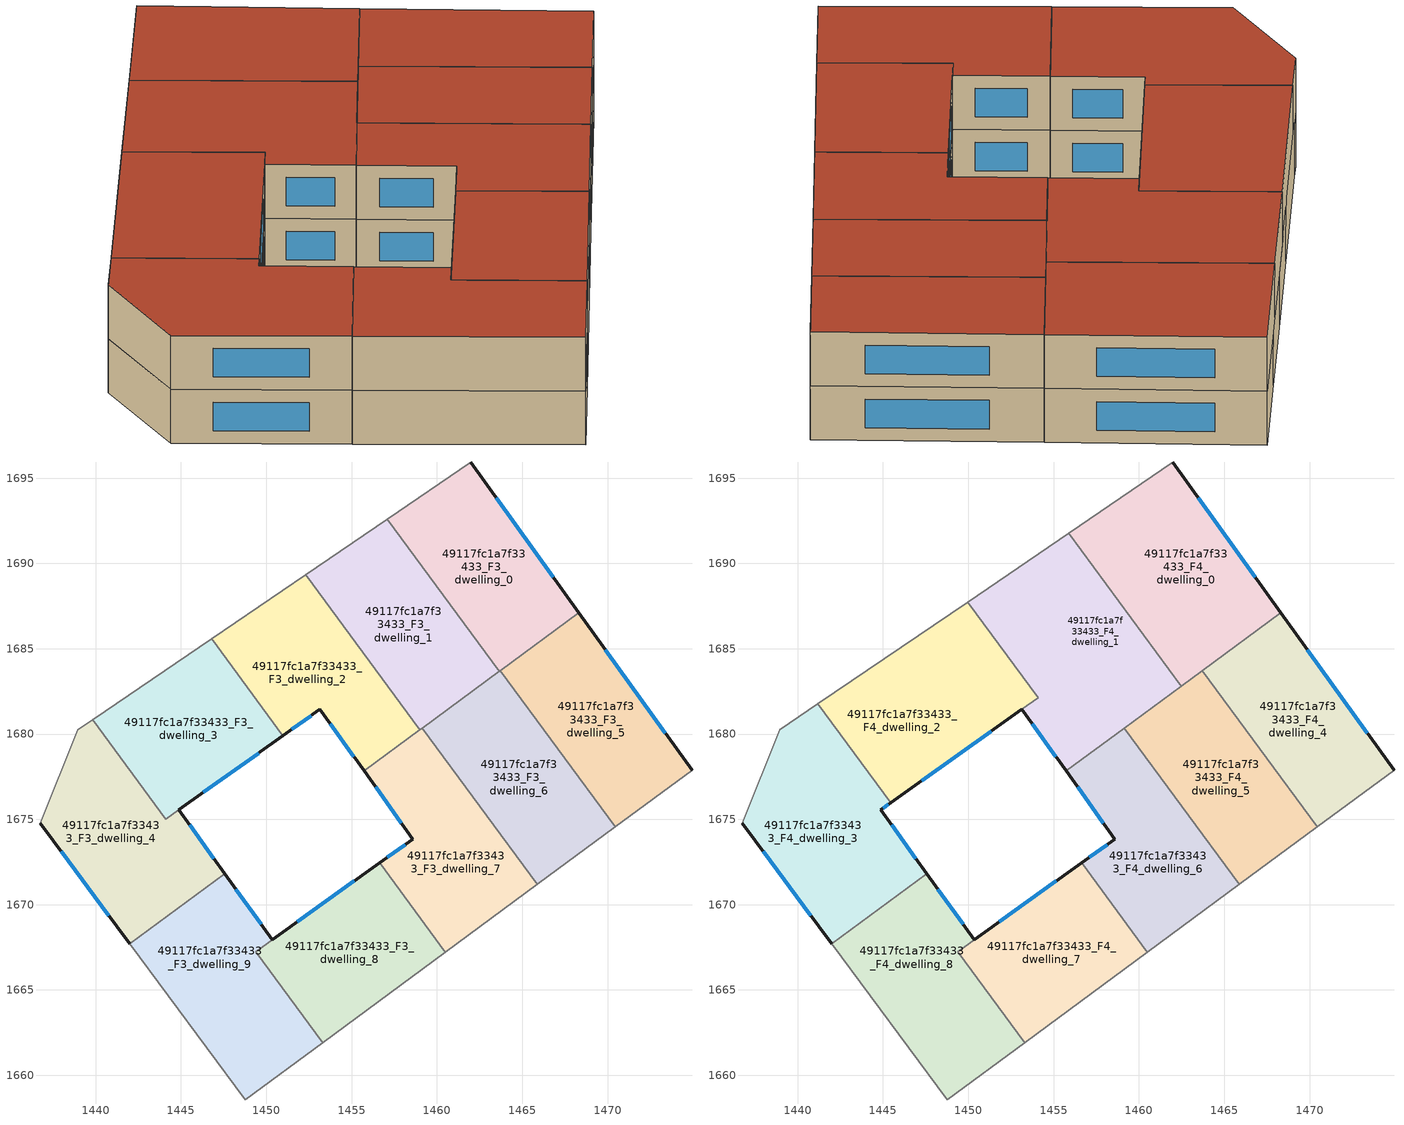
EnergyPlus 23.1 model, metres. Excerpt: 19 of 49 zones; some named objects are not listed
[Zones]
49117fc1a7f33433_F3_dwelling_0
 floor to 49117fc1a7f33433_F2_dwelling_0 (EU_floor_Construction): 1461.99,1695.93 1468.32,1687.12 1463.64,1683.67 1457.07,1692.58 z9
 wall outside (EU_wall_Construction): 1468.32,1687.12 1461.99,1695.93 z9:12
 wall to 49117fc1a7f33433_F3_dwelling_1 (EU_wall_Construction): 1457.07,1692.58 1463.64,1683.67 z9:12
 wall adiabatic (EU_wall_Construction): 1461.99,1695.93 1457.07,1692.58 z9:12
 wall to 49117fc1a7f33433_F3_dwelling_5 (EU_wall_Construction): 1463.7,1683.72 1468.32,1687.12 z9:12
 wall to 49117fc1a7f33433_F3_dwelling_6 (EU_wall_Construction): 1463.64,1683.67 1463.7,1683.72 z9:12
 window (EU_Window_Construction): 1466.83,1689.19 1463.48,1693.86 z9.7:11.3
49117fc1a7f33433_F3_dwelling_1
 floor to 49117fc1a7f33433_F2_dwelling_1 (EU_floor_Construction): 1457.07,1692.58 1463.64,1683.67 1459.01,1680.25 1452.31,1689.34 z9
 wall to 49117fc1a7f33433_F3_dwelling_2 (EU_wall_Construction): 1452.31,1689.34 1459.01,1680.25 z9:12
 wall adiabatic (EU_wall_Construction): 1457.07,1692.58 1452.31,1689.34 z9:12
 wall to 49117fc1a7f33433_F3_dwelling_6 (EU_wall_Construction): 1459.14,1680.35 1463.64,1683.67 z9:12
 wall to 49117fc1a7f33433_F3_dwelling_7 (EU_wall_Construction): 1459.01,1680.25 1459.14,1680.35 z9:12
49117fc1a7f33433_F3_dwelling_2
 floor to 49117fc1a7f33433_F2_dwelling_2 (EU_floor_Construction): 1452.31,1689.34 1459.01,1680.25 1455.73,1677.84 1453.13,1681.45 1450.97,1679.91 1446.79,1685.58 z9
 wall outside (EU_wall_Construction): 1450.97,1679.91 1453.13,1681.45 1455.73,1677.84 z9:12
 wall to 49117fc1a7f33433_F3_dwelling_3 (EU_wall_Construction): 1446.79,1685.58 1450.97,1679.91 z9:12
 wall adiabatic (EU_wall_Construction): 1452.31,1689.34 1446.79,1685.58 z9:12
 wall to 49117fc1a7f33433_F3_dwelling_7 (EU_wall_Construction): 1455.73,1677.84 1459.01,1680.25 z9:12
 window (EU_Window_Construction): 1453.74,1680.6 1455.12,1678.68 / 1451.48,1680.27 1452.63,1681.09 z9.7:11.3
49117fc1a7f33433_F3_dwelling_3
 floor to 49117fc1a7f33433_F2_dwelling_3 (EU_floor_Construction): 1446.79,1685.58 1450.97,1679.91 1444.11,1675.01 1439.82,1680.84 z9
 wall outside (EU_wall_Construction): 1444.88,1675.56 1450.97,1679.91 z9:12
 wall adiabatic (EU_wall_Construction): 1446.79,1685.58 1439.82,1680.84 z9:12
 wall to 49117fc1a7f33433_F3_dwelling_4 (EU_wall_Construction): 1439.82,1680.84 1444.11,1675.01 1444.88,1675.56 z9:12
 window (EU_Window_Construction): 1446.31,1676.58 1449.54,1678.89 z9.7:11.3
49117fc1a7f33433_F3_dwelling_4
 floor to 49117fc1a7f33433_F2_dwelling_4 (EU_floor_Construction): 1444.88,1675.56 1447.57,1671.82 1441.99,1667.7 1436.74,1674.78 1438.96,1680.25 1439.82,1680.84 1444.11,1675.01 z9
 wall outside (EU_wall_Construction): 1436.74,1674.78 1441.99,1667.7 / 1447.57,1671.82 1444.88,1675.56 z9:12
 wall adiabatic (EU_wall_Construction): 1439.82,1680.84 1438.96,1680.25 1436.74,1674.78 z9:12
 wall to 49117fc1a7f33433_F3_dwelling_9 (EU_wall_Construction): 1441.99,1667.7 1447.57,1671.82 z9:12
 window (EU_Window_Construction): 1437.97,1673.12 1440.76,1669.37 / 1446.93,1672.69 1445.51,1674.68 z9.7:11.3
49117fc1a7f33433_F3_dwelling_5
 floor to 49117fc1a7f33433_F2_dwelling_5 (EU_floor_Construction): 1468.32,1687.12 1474.95,1677.88 1470.45,1674.56 1463.7,1683.72 z9
 wall outside (EU_wall_Construction): 1474.95,1677.88 1468.32,1687.12 z9:12
 wall adiabatic (EU_wall_Construction): 1470.45,1674.56 1474.95,1677.88 z9:12
 wall to 49117fc1a7f33433_F3_dwelling_6 (EU_wall_Construction): 1463.7,1683.72 1470.45,1674.56 z9:12
 window (EU_Window_Construction): 1473.39,1680.05 1469.87,1684.95 z9.7:11.3
49117fc1a7f33433_F3_dwelling_6
 floor to 49117fc1a7f33433_F2_dwelling_6 (EU_floor_Construction): 1463.7,1683.72 1470.45,1674.56 1465.89,1671.2 1459.14,1680.36 z9
 wall adiabatic (EU_wall_Construction): 1465.89,1671.2 1470.45,1674.56 z9:12
 wall to 49117fc1a7f33433_F3_dwelling_7 (EU_wall_Construction): 1459.14,1680.36 1465.89,1671.2 z9:12
49117fc1a7f33433_F3_dwelling_7
 floor to 49117fc1a7f33433_F2_dwelling_7 (EU_floor_Construction): 1459.14,1680.36 1465.89,1671.2 1460.49,1667.22 1456.64,1672.45 1458.6,1673.85 1455.73,1677.84 z9
 wall outside (EU_wall_Construction): 1455.73,1677.84 1458.6,1673.85 1456.64,1672.45 z9:12
 wall adiabatic (EU_wall_Construction): 1460.49,1667.22 1465.89,1671.2 z9:12
 wall to 49117fc1a7f33433_F3_dwelling_8 (EU_wall_Construction): 1456.64,1672.44 1460.49,1667.22 z9:12
 window (EU_Window_Construction): 1456.4,1676.9 1457.92,1674.79 / 1458.14,1673.52 1457.1,1672.78 z9.7:11.3
49117fc1a7f33433_F3_dwelling_8
 floor to 49117fc1a7f33433_F2_dwelling_8 (EU_floor_Construction): 1456.64,1672.45 1460.49,1667.22 1453.31,1661.92 1449.38,1667.25 z9
 wall to 49117fc1a7f33433_F3_dwelling_9 (EU_wall_Construction): 1456.64,1672.45 1449.38,1667.25 1453.31,1661.92 z9:12
 wall adiabatic (EU_wall_Construction): 1453.31,1661.92 1460.49,1667.22 z9:12
49117fc1a7f33433_F3_dwelling_9
 floor to 49117fc1a7f33433_F2_dwelling_9 (EU_floor_Construction): 1456.64,1672.45 1449.38,1667.25 1453.31,1661.92 1448.77,1658.57 1441.99,1667.7 1447.57,1671.82 1450.34,1667.95 z9
 wall outside (EU_wall_Construction): 1456.64,1672.45 1450.34,1667.95 1447.57,1671.82 z9:12
 wall adiabatic (EU_wall_Construction): 1441.99,1667.7 1448.77,1658.57 1453.31,1661.92 z9:12
 window (EU_Window_Construction): 1455.16,1671.39 1451.82,1669.01 / 1449.69,1668.86 1448.22,1670.91 z9.7:11.3
49117fc1a7f33433_F4_dwelling_0
 floor to 49117fc1a7f33433_F3_dwelling_0 (EU_floor_Construction): 1461.99,1695.93 1468.32,1687.12 1463.64,1683.67 1457.07,1692.58 z12
 floor to 49117fc1a7f33433_F3_dwelling_1 (EU_floor_Construction): 1457.07,1692.58 1463.64,1683.67 1462.47,1682.81 1455.87,1691.76 z12
 wall outside (EU_wall_Construction): 1468.32,1687.12 1461.99,1695.93 z12:15
 wall to 49117fc1a7f33433_F4_dwelling_1 (EU_wall_Construction): 1455.87,1691.76 1462.47,1682.81 z12:15
 wall adiabatic (EU_wall_Construction): 1461.99,1695.93 1455.87,1691.76 z12:15
 wall to 49117fc1a7f33433_F4_dwelling_4 (EU_wall_Construction): 1463.7,1683.72 1468.32,1687.12 z12:15
 wall to 49117fc1a7f33433_F4_dwelling_5 (EU_wall_Construction): 1462.47,1682.81 1463.7,1683.72 z12:15
 window (EU_Window_Construction): 1466.83,1689.19 1463.48,1693.86 z12.7:14.3
 roof outside (EU_roof_Construction): 1468.32,1687.12 1461.99,1695.93 1455.87,1691.76 1462.47,1682.81 z15
49117fc1a7f33433_F4_dwelling_1
 floor to 49117fc1a7f33433_F3_dwelling_1 (EU_floor_Construction): 1455.87,1691.76 1462.47,1682.81 1459.01,1680.25 1452.31,1689.34 z12
 floor to 49117fc1a7f33433_F3_dwelling_2 (EU_floor_Construction): 1452.31,1689.34 1459.01,1680.25 1455.73,1677.84 1453.13,1681.45 1454.09,1682.13 1449.96,1687.74 z12
 wall outside (EU_wall_Construction): 1453.13,1681.45 1455.73,1677.84 z12:15
 wall to 49117fc1a7f33433_F4_dwelling_2 (EU_wall_Construction): 1449.96,1687.74 1454.09,1682.13 1453.13,1681.45 z12:15
 wall adiabatic (EU_wall_Construction): 1455.87,1691.76 1449.96,1687.74 z12:15
 wall to 49117fc1a7f33433_F4_dwelling_6 (EU_wall_Construction): 1455.73,1677.84 1459.14,1680.35 z12:15
 wall to 49117fc1a7f33433_F4_dwelling_5 (EU_wall_Construction): 1459.14,1680.36 1462.47,1682.81 z12:15
 window (EU_Window_Construction): 1453.74,1680.6 1455.12,1678.68 z12.7:14.3
 roof outside (EU_roof_Construction): 1462.47,1682.81 1455.87,1691.76 1449.96,1687.74 1454.09,1682.13 1453.13,1681.45 1455.73,1677.84 z15
49117fc1a7f33433_F4_dwelling_2
 floor to 49117fc1a7f33433_F3_dwelling_2 (EU_floor_Construction): 1449.96,1687.74 1454.09,1682.13 1450.97,1679.91 1446.79,1685.58 z12
 floor to 49117fc1a7f33433_F3_dwelling_3 (EU_floor_Construction): 1446.79,1685.58 1450.97,1679.91 1445.46,1675.97 1441.18,1681.77 z12
 wall outside (EU_wall_Construction): 1445.46,1675.97 1453.13,1681.45 z12:15
 wall to 49117fc1a7f33433_F4_dwelling_3 (EU_wall_Construction): 1441.18,1681.77 1445.46,1675.97 z12:15
 wall adiabatic (EU_wall_Construction): 1449.96,1687.74 1441.18,1681.77 z12:15
 window (EU_Window_Construction): 1447.26,1677.26 1451.33,1680.16 z12.7:14.3
 roof outside (EU_roof_Construction): 1454.09,1682.13 1449.96,1687.74 1441.18,1681.77 1445.46,1675.97 z15
49117fc1a7f33433_F4_dwelling_3
 floor to 49117fc1a7f33433_F3_dwelling_3 (EU_floor_Construction): 1441.18,1681.77 1445.46,1675.97 1444.11,1675.01 1439.82,1680.84 z12
 floor to 49117fc1a7f33433_F3_dwelling_4 (EU_floor_Construction): 1444.88,1675.56 1447.57,1671.82 1441.99,1667.7 1436.74,1674.78 1438.96,1680.25 1439.82,1680.84 1444.11,1675.01 z12
 wall outside (EU_wall_Construction): 1447.57,1671.82 1444.88,1675.56 1445.46,1675.97 / 1436.74,1674.78 1441.99,1667.7 z12:15
 wall to 49117fc1a7f33433_F4_dwelling_8 (EU_wall_Construction): 1441.99,1667.7 1447.57,1671.82 z12:15
 wall adiabatic (EU_wall_Construction): 1441.18,1681.77 1438.96,1680.25 1436.74,1674.78 z12:15
 window (EU_Window_Construction): 1446.93,1672.69 1445.51,1674.68 / 1437.97,1673.12 1440.76,1669.37 / 1445.01,1675.66 1445.32,1675.88 z12.7:14.3
 roof outside (EU_roof_Construction): 1447.57,1671.82 1444.88,1675.56 1445.46,1675.97 1441.18,1681.77 1438.96,1680.25 1436.74,1674.78 1441.99,1667.7 z15
49117fc1a7f33433_F4_dwelling_4
 floor to 49117fc1a7f33433_F3_dwelling_5 (EU_floor_Construction): 1468.32,1687.12 1474.95,1677.88 1470.45,1674.56 1463.7,1683.72 z12
 wall outside (EU_wall_Construction): 1474.95,1677.88 1468.32,1687.12 z12:15
 wall adiabatic (EU_wall_Construction): 1470.45,1674.56 1474.95,1677.88 z12:15
 wall to 49117fc1a7f33433_F4_dwelling_5 (EU_wall_Construction): 1463.7,1683.72 1470.45,1674.56 z12:15
 window (EU_Window_Construction): 1473.39,1680.05 1469.87,1684.95 z12.7:14.3
 roof outside (EU_roof_Construction): 1474.95,1677.88 1468.32,1687.12 1463.7,1683.72 1470.45,1674.56 z15
49117fc1a7f33433_F4_dwelling_5
 floor to 49117fc1a7f33433_F3_dwelling_6 (EU_floor_Construction): 1463.7,1683.72 1470.45,1674.56 1465.89,1671.2 1459.14,1680.36 z12
 wall adiabatic (EU_wall_Construction): 1465.89,1671.2 1470.45,1674.56 z12:15
 wall to 49117fc1a7f33433_F4_dwelling_6 (EU_wall_Construction): 1459.14,1680.36 1465.89,1671.2 z12:15
 roof outside (EU_roof_Construction): 1470.45,1674.56 1463.7,1683.72 1459.14,1680.36 1465.89,1671.2 z15
49117fc1a7f33433_F4_dwelling_6
 floor to 49117fc1a7f33433_F3_dwelling_7 (EU_floor_Construction): 1459.14,1680.36 1465.89,1671.2 1460.49,1667.22 1456.64,1672.45 1458.6,1673.85 1455.73,1677.84 z12
 wall outside (EU_wall_Construction): 1455.73,1677.84 1458.6,1673.85 1456.64,1672.45 z12:15
 wall adiabatic (EU_wall_Construction): 1460.49,1667.22 1465.89,1671.2 z12:15
 wall to 49117fc1a7f33433_F4_dwelling_7 (EU_wall_Construction): 1456.64,1672.44 1460.49,1667.22 z12:15
 window (EU_Window_Construction): 1456.4,1676.9 1457.92,1674.79 / 1458.14,1673.52 1457.1,1672.78 z12.7:14.3
 roof outside (EU_roof_Construction): 1465.89,1671.2 1459.14,1680.36 1455.73,1677.84 1458.6,1673.85 1456.64,1672.45 1460.49,1667.22 z15
49117fc1a7f33433_F4_dwelling_7
 floor to 49117fc1a7f33433_F3_dwelling_8 (EU_floor_Construction): 1456.64,1672.45 1460.49,1667.22 1453.31,1661.92 1449.38,1667.25 z12
 wall to 49117fc1a7f33433_F4_dwelling_8 (EU_wall_Construction): 1456.64,1672.45 1449.38,1667.25 1453.31,1661.92 z12:15
 wall adiabatic (EU_wall_Construction): 1453.31,1661.92 1460.49,1667.22 z12:15
 roof outside (EU_roof_Construction): 1460.49,1667.22 1456.64,1672.45 1449.38,1667.25 1453.31,1661.92 z15
49117fc1a7f33433_F4_dwelling_8
 floor to 49117fc1a7f33433_F3_dwelling_9 (EU_floor_Construction): 1456.64,1672.45 1449.38,1667.25 1453.31,1661.92 1448.77,1658.57 1441.99,1667.7 1447.57,1671.82 1450.34,1667.95 z12
 wall outside (EU_wall_Construction): 1456.64,1672.45 1450.34,1667.95 1447.57,1671.82 z12:15
 wall adiabatic (EU_wall_Construction): 1441.99,1667.7 1448.77,1658.57 1453.31,1661.92 z12:15
 window (EU_Window_Construction): 1455.16,1671.39 1451.82,1669.01 / 1449.69,1668.86 1448.22,1670.91 z12.7:14.3
 roof outside (EU_roof_Construction): 1453.31,1661.92 1449.38,1667.25 1456.64,1672.45 1450.34,1667.95 1447.57,1671.82 1441.99,1667.7 1448.77,1658.57 z15
[Building]
EU S2 Campaign: North Axis=0; Terrain=City; Solar Distribution=FullExterior
[Site:Location]
Budapest.Ferenc.Liszt.Intl.AP: Latitude=47.437; Longitude=19.256; Time Zone=1; Elevation=185
[SizingPeriod:WeatherFileDays]
AnnualSizingPeriod: Begin Month=1; Begin Day of Month=1; End Month=12; End Day of Month=31; Day of Week for Start Day=Monday; Use Weather File Daylight Saving Period=No; Use Weather File Rain and Snow Indicators=No
[MATERIAL]
EU_InternalMass_Material: Roughness=MediumRough; Thickness=0.1; Conductivity=1; Density=1800; Specific Heat=900; Thermal Absorptance=0.9; Solar Absorptance=0.7; Visible Absorptance=0.7
[MATERIAL:NOMASS] Roughness=MediumRough; Thermal Absorptance=0.9; Solar Absorptance=0.7; Visible Absorptance=0.7
Name | Thermal Resistance
EU_wall_NoMass | 0.832559
EU_roof_NoMass | 1.39638
EU_floor_NoMass | 0.872794
[WINDOWMATERIAL:SIMPLEGLAZINGSYSTEM]
EU_Window_SimpleGlazing: UFactor=2.79869; Solar Heat Gain Coefficient=0.75; Visible Transmittance=0.75
[CONSTRUCTION]
EU_wall_Construction: EU_wall_NoMass
EU_roof_Construction: EU_roof_NoMass
EU_floor_Construction: EU_floor_NoMass
EU_Window_Construction: EU_Window_SimpleGlazing
EU_InternalMass_Construction: EU_InternalMass_Material
[ZONE] Type=1; Multiplier=1; Ceiling Height=autocalculate; Floor Area=autocalculate; Part of Total Floor Area=Yes
Name | Volume
49117fc1a7f33433_F3_dwelling_0; 49117fc1a7f33433_F3_dwelling_2 | 193.173
49117fc1a7f33433_F4_dwelling_0 | 241.484
49117fc1a7f33433_F3_dwelling_1 | 193.181
49117fc1a7f33433_F4_dwelling_1 | 257.517
49117fc1a7f33433_F4_dwelling_2 | 225.397
49117fc1a7f33433_F3_dwelling_3 | 180.598
49117fc1a7f33433_F4_dwelling_3 | 241.457
49117fc1a7f33433_F3_dwelling_4 | 205.745
49117fc1a7f33433_F4_dwelling_4; 49117fc1a7f33433_F3_dwelling_5 | 193.2
49117fc1a7f33433_F4_dwelling_5; 49117fc1a7f33433_F3_dwelling_6 | 193.188
49117fc1a7f33433_F4_dwelling_6; 49117fc1a7f33433_F3_dwelling_7 | 193.165
49117fc1a7f33433_F4_dwelling_7; 49117fc1a7f33433_F3_dwelling_8 | 175.668
49117fc1a7f33433_F4_dwelling_8; 49117fc1a7f33433_F3_dwelling_9 | 210.632
[INTERNALMASS] Construction=EU_InternalMass_Construction
Name | Zone or ZoneList | Surface Area
49117fc1a7f33433_F3_dwelling_0_EU_InternalMass | 49117fc1a7f33433_F3_dwelling_0 | 64.391
49117fc1a7f33433_F3_dwelling_1_EU_InternalMass | 49117fc1a7f33433_F3_dwelling_1 | 64.3937
49117fc1a7f33433_F3_dwelling_2_EU_InternalMass | 49117fc1a7f33433_F3_dwelling_2 | 64.3909
49117fc1a7f33433_F3_dwelling_3_EU_InternalMass | 49117fc1a7f33433_F3_dwelling_3 | 60.1991
49117fc1a7f33433_F3_dwelling_4_EU_InternalMass | 49117fc1a7f33433_F3_dwelling_4 | 68.583
49117fc1a7f33433_F3_dwelling_5_EU_InternalMass | 49117fc1a7f33433_F3_dwelling_5 | 64.3998
49117fc1a7f33433_F3_dwelling_6_EU_InternalMass | 49117fc1a7f33433_F3_dwelling_6 | 64.3959
49117fc1a7f33433_F3_dwelling_7_EU_InternalMass | 49117fc1a7f33433_F3_dwelling_7 | 64.3885
49117fc1a7f33433_F3_dwelling_8_EU_InternalMass | 49117fc1a7f33433_F3_dwelling_8 | 58.5559
49117fc1a7f33433_F3_dwelling_9_EU_InternalMass | 49117fc1a7f33433_F3_dwelling_9 | 70.2296
49117fc1a7f33433_F4_dwelling_0_EU_InternalMass | 49117fc1a7f33433_F4_dwelling_0 | 80.4945
49117fc1a7f33433_F4_dwelling_1_EU_InternalMass | 49117fc1a7f33433_F4_dwelling_1 | 85.8408
49117fc1a7f33433_F4_dwelling_2_EU_InternalMass | 49117fc1a7f33433_F4_dwelling_2 | 75.1331
49117fc1a7f33433_F4_dwelling_3_EU_InternalMass | 49117fc1a7f33433_F4_dwelling_3 | 80.4854
49117fc1a7f33433_F4_dwelling_4_EU_InternalMass | 49117fc1a7f33433_F4_dwelling_4 | 64.3998
49117fc1a7f33433_F4_dwelling_5_EU_InternalMass | 49117fc1a7f33433_F4_dwelling_5 | 64.3959
49117fc1a7f33433_F4_dwelling_6_EU_InternalMass | 49117fc1a7f33433_F4_dwelling_6 | 64.3885
49117fc1a7f33433_F4_dwelling_7_EU_InternalMass | 49117fc1a7f33433_F4_dwelling_7 | 58.5559
49117fc1a7f33433_F4_dwelling_8_EU_InternalMass | 49117fc1a7f33433_F4_dwelling_8 | 70.2296
[OTHEREQUIPMENT] Fuel Type=Electricity; Design Level Calculation Method=Watts/Area; Power per Zone Floor Area=1; Fraction Latent=0; Fraction Radiant=0; Fraction Lost=0; Carbon Dioxide Generation Rate=0; EndUse Subcategory=EU_Step8_InternalGains
Name | Zone or ZoneList or Space or SpaceList | Schedule
EU_Step8_InternalGain_49117fc1a7f33433_F3_dwelling_0_f000 | 49117fc1a7f33433_F3_dwelling_0 | EU_Step8_GainSchedule_49117fc1a7f33433_F3_dwelling_0_f000
EU_Step8_InternalGain_49117fc1a7f33433_F3_dwelling_1_f000 | 49117fc1a7f33433_F3_dwelling_1 | EU_Step8_GainSchedule_49117fc1a7f33433_F3_dwelling_1_f000
EU_Step8_InternalGain_49117fc1a7f33433_F3_dwelling_2_f000 | 49117fc1a7f33433_F3_dwelling_2 | EU_Step8_GainSchedule_49117fc1a7f33433_F3_dwelling_2_f000
EU_Step8_InternalGain_49117fc1a7f33433_F3_dwelling_3_f000 | 49117fc1a7f33433_F3_dwelling_3 | EU_Step8_GainSchedule_49117fc1a7f33433_F3_dwelling_3_f000
EU_Step8_InternalGain_49117fc1a7f33433_F3_dwelling_4_f000 | 49117fc1a7f33433_F3_dwelling_4 | EU_Step8_GainSchedule_49117fc1a7f33433_F3_dwelling_4_f000
EU_Step8_InternalGain_49117fc1a7f33433_F3_dwelling_5_f000 | 49117fc1a7f33433_F3_dwelling_5 | EU_Step8_GainSchedule_49117fc1a7f33433_F3_dwelling_5_f000
EU_Step8_InternalGain_49117fc1a7f33433_F3_dwelling_6_f000 | 49117fc1a7f33433_F3_dwelling_6 | EU_Step8_GainSchedule_49117fc1a7f33433_F3_dwelling_6_f000
EU_Step8_InternalGain_49117fc1a7f33433_F3_dwelling_7_f000 | 49117fc1a7f33433_F3_dwelling_7 | EU_Step8_GainSchedule_49117fc1a7f33433_F3_dwelling_7_f000
EU_Step8_InternalGain_49117fc1a7f33433_F3_dwelling_8_f000 | 49117fc1a7f33433_F3_dwelling_8 | EU_Step8_GainSchedule_49117fc1a7f33433_F3_dwelling_8_f000
EU_Step8_InternalGain_49117fc1a7f33433_F3_dwelling_9_f000 | 49117fc1a7f33433_F3_dwelling_9 | EU_Step8_GainSchedule_49117fc1a7f33433_F3_dwelling_9_f000
EU_Step8_InternalGain_49117fc1a7f33433_F4_dwelling_0_f000 | 49117fc1a7f33433_F4_dwelling_0 | EU_Step8_GainSchedule_49117fc1a7f33433_F4_dwelling_0_f000
EU_Step8_InternalGain_49117fc1a7f33433_F4_dwelling_1_f000 | 49117fc1a7f33433_F4_dwelling_1 | EU_Step8_GainSchedule_49117fc1a7f33433_F4_dwelling_1_f000
EU_Step8_InternalGain_49117fc1a7f33433_F4_dwelling_2_f000 | 49117fc1a7f33433_F4_dwelling_2 | EU_Step8_GainSchedule_49117fc1a7f33433_F4_dwelling_2_f000
EU_Step8_InternalGain_49117fc1a7f33433_F4_dwelling_3_f000 | 49117fc1a7f33433_F4_dwelling_3 | EU_Step8_GainSchedule_49117fc1a7f33433_F4_dwelling_3_f000
EU_Step8_InternalGain_49117fc1a7f33433_F4_dwelling_4_f000 | 49117fc1a7f33433_F4_dwelling_4 | EU_Step8_GainSchedule_49117fc1a7f33433_F4_dwelling_4_f000
EU_Step8_InternalGain_49117fc1a7f33433_F4_dwelling_5_f000 | 49117fc1a7f33433_F4_dwelling_5 | EU_Step8_GainSchedule_49117fc1a7f33433_F4_dwelling_5_f000
EU_Step8_InternalGain_49117fc1a7f33433_F4_dwelling_6_f000 | 49117fc1a7f33433_F4_dwelling_6 | EU_Step8_GainSchedule_49117fc1a7f33433_F4_dwelling_6_f000
EU_Step8_InternalGain_49117fc1a7f33433_F4_dwelling_7_f000 | 49117fc1a7f33433_F4_dwelling_7 | EU_Step8_GainSchedule_49117fc1a7f33433_F4_dwelling_7_f000
EU_Step8_InternalGain_49117fc1a7f33433_F4_dwelling_8_f000 | 49117fc1a7f33433_F4_dwelling_8 | EU_Step8_GainSchedule_49117fc1a7f33433_F4_dwelling_8_f000
[ZONEVENTILATION:DESIGNFLOWRATE] Schedule=EU_AlwaysOn; Design Flow Rate Calculation Method=AirChanges/Hour; Air Changes per Hour=0.475469; Ventilation Type=Natural; Fan Pressure Rise=0; Fan Total Efficiency=1; Constant Term Coefficient=1; Temperature Term Coefficient=0; Velocity Term Coefficient=0; Velocity Squared Term Coefficient=0; Minimum Indoor Temperature=-100; Maximum Indoor Temperature=100; Delta Temperature=-100; Minimum Outdoor Temperature=-100; Maximum Outdoor Temperature=100; Maximum Wind Speed=40
Name | Zone or ZoneList or Space or SpaceList
EU_ConstantAir_49117fc1a7f33433_F3_dwelling_0 | 49117fc1a7f33433_F3_dwelling_0
EU_ConstantAir_49117fc1a7f33433_F3_dwelling_1 | 49117fc1a7f33433_F3_dwelling_1
EU_ConstantAir_49117fc1a7f33433_F3_dwelling_2 | 49117fc1a7f33433_F3_dwelling_2
EU_ConstantAir_49117fc1a7f33433_F3_dwelling_3 | 49117fc1a7f33433_F3_dwelling_3
EU_ConstantAir_49117fc1a7f33433_F3_dwelling_4 | 49117fc1a7f33433_F3_dwelling_4
EU_ConstantAir_49117fc1a7f33433_F3_dwelling_5 | 49117fc1a7f33433_F3_dwelling_5
EU_ConstantAir_49117fc1a7f33433_F3_dwelling_6 | 49117fc1a7f33433_F3_dwelling_6
EU_ConstantAir_49117fc1a7f33433_F3_dwelling_7 | 49117fc1a7f33433_F3_dwelling_7
EU_ConstantAir_49117fc1a7f33433_F3_dwelling_8 | 49117fc1a7f33433_F3_dwelling_8
EU_ConstantAir_49117fc1a7f33433_F3_dwelling_9 | 49117fc1a7f33433_F3_dwelling_9
EU_ConstantAir_49117fc1a7f33433_F4_dwelling_0 | 49117fc1a7f33433_F4_dwelling_0
EU_ConstantAir_49117fc1a7f33433_F4_dwelling_1 | 49117fc1a7f33433_F4_dwelling_1
EU_ConstantAir_49117fc1a7f33433_F4_dwelling_2 | 49117fc1a7f33433_F4_dwelling_2
EU_ConstantAir_49117fc1a7f33433_F4_dwelling_3 | 49117fc1a7f33433_F4_dwelling_3
EU_ConstantAir_49117fc1a7f33433_F4_dwelling_4 | 49117fc1a7f33433_F4_dwelling_4
EU_ConstantAir_49117fc1a7f33433_F4_dwelling_5 | 49117fc1a7f33433_F4_dwelling_5
EU_ConstantAir_49117fc1a7f33433_F4_dwelling_6 | 49117fc1a7f33433_F4_dwelling_6
EU_ConstantAir_49117fc1a7f33433_F4_dwelling_7 | 49117fc1a7f33433_F4_dwelling_7
EU_ConstantAir_49117fc1a7f33433_F4_dwelling_8 | 49117fc1a7f33433_F4_dwelling_8
[HVACTEMPLATE:THERMOSTAT] Constant Heating Setpoint=20; Constant Cooling Setpoint=50
EU_HeatOnly_49117fc1a7f33433_F4_dwelling_0; EU_HeatOnly_49117fc1a7f33433_F4_dwelling_1; EU_HeatOnly_49117fc1a7f33433_F4_dwelling_2; EU_HeatOnly_49117fc1a7f33433_F4_dwelling_3; EU_HeatOnly_49117fc1a7f33433_F4_dwelling_4; EU_HeatOnly_49117fc1a7f33433_F4_dwelling_5; EU_HeatOnly_49117fc1a7f33433_F4_dwelling_6; EU_HeatOnly_49117fc1a7f33433_F4_dwelling_7; EU_HeatOnly_49117fc1a7f33433_F4_dwelling_8
[HVACTEMPLATE:ZONE:IDEALLOADSAIRSYSTEM] System Availability Schedule=EU_AlwaysOn; Maximum Heating Supply Air Temperature=50; Minimum Cooling Supply Air Temperature=13; Maximum Heating Supply Air Humidity Ratio=0.0156; Minimum Cooling Supply Air Humidity Ratio=0.0077; Heating Limit=NoLimit; Cooling Limit=NoLimit; Heating Availability Schedule=EU_AlwaysOn; Cooling Availability Schedule=EU_CoolingOff; Dehumidification Control Type=ConstantSensibleHeatRatio; Cooling Sensible Heat Ratio=0.7; Dehumidification Setpoint=60; Humidification Control Type=None; Humidification Setpoint=30; Outdoor Air Method=None; Outdoor Air Flow Rate per Person=0.00944; Outdoor Air Flow Rate per Zone Floor Area=0; Outdoor Air Flow Rate per Zone=0; Demand Controlled Ventilation Type=None; Outdoor Air Economizer Type=NoEconomizer; Heat Recovery Type=None; Sensible Heat Recovery Effectiveness=0.7; Latent Heat Recovery Effectiveness=0.65
Name | Template Thermostat
49117fc1a7f33433_F3_dwelling_0 | EU_HeatOnly_49117fc1a7f33433_F3_dwelling_0
49117fc1a7f33433_F3_dwelling_1 | EU_HeatOnly_49117fc1a7f33433_F3_dwelling_1
49117fc1a7f33433_F3_dwelling_2 | EU_HeatOnly_49117fc1a7f33433_F3_dwelling_2
49117fc1a7f33433_F3_dwelling_3 | EU_HeatOnly_49117fc1a7f33433_F3_dwelling_3
49117fc1a7f33433_F3_dwelling_4 | EU_HeatOnly_49117fc1a7f33433_F3_dwelling_4
49117fc1a7f33433_F3_dwelling_5 | EU_HeatOnly_49117fc1a7f33433_F3_dwelling_5
49117fc1a7f33433_F3_dwelling_6 | EU_HeatOnly_49117fc1a7f33433_F3_dwelling_6
49117fc1a7f33433_F3_dwelling_7 | EU_HeatOnly_49117fc1a7f33433_F3_dwelling_7
49117fc1a7f33433_F3_dwelling_8 | EU_HeatOnly_49117fc1a7f33433_F3_dwelling_8
49117fc1a7f33433_F3_dwelling_9 | EU_HeatOnly_49117fc1a7f33433_F3_dwelling_9
49117fc1a7f33433_F4_dwelling_0 | EU_HeatOnly_49117fc1a7f33433_F4_dwelling_0
49117fc1a7f33433_F4_dwelling_1 | EU_HeatOnly_49117fc1a7f33433_F4_dwelling_1
49117fc1a7f33433_F4_dwelling_2 | EU_HeatOnly_49117fc1a7f33433_F4_dwelling_2
49117fc1a7f33433_F4_dwelling_3 | EU_HeatOnly_49117fc1a7f33433_F4_dwelling_3
49117fc1a7f33433_F4_dwelling_4 | EU_HeatOnly_49117fc1a7f33433_F4_dwelling_4
49117fc1a7f33433_F4_dwelling_5 | EU_HeatOnly_49117fc1a7f33433_F4_dwelling_5
49117fc1a7f33433_F4_dwelling_6 | EU_HeatOnly_49117fc1a7f33433_F4_dwelling_6
49117fc1a7f33433_F4_dwelling_7 | EU_HeatOnly_49117fc1a7f33433_F4_dwelling_7
49117fc1a7f33433_F4_dwelling_8 | EU_HeatOnly_49117fc1a7f33433_F4_dwelling_8
[SIZING:ZONE] Zone Cooling Design Supply Air Temperature Input Method=SupplyAirTemperature; Zone Cooling Design Supply Air Temperature=13; Zone Heating Design Supply Air Temperature Input Method=SupplyAirTemperature; Zone Heating Design Supply Air Temperature=50; Zone Cooling Design Supply Air Humidity Ratio=0.008; Zone Heating Design Supply Air Humidity Ratio=0.008; Cooling Design Air Flow Method=DesignDay; Cooling Design Air Flow Rate=0; Cooling Minimum Air Flow per Zone Floor Area=0.000762; Cooling Minimum Air Flow=0; Cooling Minimum Air Flow Fraction=0.2; Heating Design Air Flow Method=DesignDay; Heating Design Air Flow Rate=0; Heating Maximum Air Flow per Zone Floor Area=0.002032; Heating Maximum Air Flow=0.141576; Heating Maximum Air Flow Fraction=0.3; Account for Dedicated Outdoor Air System=No; Dedicated Outdoor Air System Control Strategy=NeutralSupplyAir; Dedicated Outdoor Air Low Setpoint Temperature for Design=autosize; Dedicated Outdoor Air High Setpoint Temperature for Design=autosize; Zone Load Sizing Method=Sensible Load Only No Latent Load; Zone Latent Cooling Design Supply Air Humidity Ratio Input Method=HumidityRatioDifference; Zone Cooling Design Supply Air Humidity Ratio Difference=0.005; Zone Latent Heating Design Supply Air Humidity Ratio Input Method=HumidityRatioDifference; Zone Humidification Design Supply Air Humidity Ratio Difference=0.005
49117fc1a7f33433_F3_dwelling_0; 49117fc1a7f33433_F3_dwelling_1; 49117fc1a7f33433_F3_dwelling_2; 49117fc1a7f33433_F3_dwelling_3; 49117fc1a7f33433_F3_dwelling_4; 49117fc1a7f33433_F3_dwelling_5; 49117fc1a7f33433_F3_dwelling_6; 49117fc1a7f33433_F3_dwelling_7; 49117fc1a7f33433_F3_dwelling_8; 49117fc1a7f33433_F3_dwelling_9; 49117fc1a7f33433_F4_dwelling_0; 49117fc1a7f33433_F4_dwelling_1; 49117fc1a7f33433_F4_dwelling_2; 49117fc1a7f33433_F4_dwelling_3; 49117fc1a7f33433_F4_dwelling_4; 49117fc1a7f33433_F4_dwelling_5; 49117fc1a7f33433_F4_dwelling_6; 49117fc1a7f33433_F4_dwelling_7; 49117fc1a7f33433_F4_dwelling_8
[SCHEDULE:CONSTANT]
Name | Hourly Value
EU_AlwaysOn | 1
EU_CoolingOff | 0
[SCHEDULE:FILE] Column Number=1; Rows to Skip at Top=0; Number of Hours of Data=8760; Column Separator=Comma; Interpolate to Timestep=No; Minutes per Item=60; Adjust Schedule for Daylight Savings=Yes
Name | File
EU_Step8_GainSchedule_49117fc1a7f33433_F3_dwelling_0_f000 | ../../schedules/49117fc1a7f33433/49117fc1a7f33433_F3_dwelling_0_f000_gain.csv
EU_Step8_GainSchedule_49117fc1a7f33433_F3_dwelling_1_f000 | ../../schedules/49117fc1a7f33433/49117fc1a7f33433_F3_dwelling_1_f000_gain.csv
EU_Step8_GainSchedule_49117fc1a7f33433_F3_dwelling_2_f000 | ../../schedules/49117fc1a7f33433/49117fc1a7f33433_F3_dwelling_2_f000_gain.csv
EU_Step8_GainSchedule_49117fc1a7f33433_F3_dwelling_3_f000 | ../../schedules/49117fc1a7f33433/49117fc1a7f33433_F3_dwelling_3_f000_gain.csv
EU_Step8_GainSchedule_49117fc1a7f33433_F3_dwelling_4_f000 | ../../schedules/49117fc1a7f33433/49117fc1a7f33433_F3_dwelling_4_f000_gain.csv
EU_Step8_GainSchedule_49117fc1a7f33433_F3_dwelling_5_f000 | ../../schedules/49117fc1a7f33433/49117fc1a7f33433_F3_dwelling_5_f000_gain.csv
EU_Step8_GainSchedule_49117fc1a7f33433_F3_dwelling_6_f000 | ../../schedules/49117fc1a7f33433/49117fc1a7f33433_F3_dwelling_6_f000_gain.csv
EU_Step8_GainSchedule_49117fc1a7f33433_F3_dwelling_7_f000 | ../../schedules/49117fc1a7f33433/49117fc1a7f33433_F3_dwelling_7_f000_gain.csv
EU_Step8_GainSchedule_49117fc1a7f33433_F3_dwelling_8_f000 | ../../schedules/49117fc1a7f33433/49117fc1a7f33433_F3_dwelling_8_f000_gain.csv
EU_Step8_GainSchedule_49117fc1a7f33433_F3_dwelling_9_f000 | ../../schedules/49117fc1a7f33433/49117fc1a7f33433_F3_dwelling_9_f000_gain.csv
EU_Step8_GainSchedule_49117fc1a7f33433_F4_dwelling_0_f000 | ../../schedules/49117fc1a7f33433/49117fc1a7f33433_F4_dwelling_0_f000_gain.csv
EU_Step8_GainSchedule_49117fc1a7f33433_F4_dwelling_1_f000 | ../../schedules/49117fc1a7f33433/49117fc1a7f33433_F4_dwelling_1_f000_gain.csv
EU_Step8_GainSchedule_49117fc1a7f33433_F4_dwelling_2_f000 | ../../schedules/49117fc1a7f33433/49117fc1a7f33433_F4_dwelling_2_f000_gain.csv
EU_Step8_GainSchedule_49117fc1a7f33433_F4_dwelling_3_f000 | ../../schedules/49117fc1a7f33433/49117fc1a7f33433_F4_dwelling_3_f000_gain.csv
EU_Step8_GainSchedule_49117fc1a7f33433_F4_dwelling_4_f000 | ../../schedules/49117fc1a7f33433/49117fc1a7f33433_F4_dwelling_4_f000_gain.csv
EU_Step8_GainSchedule_49117fc1a7f33433_F4_dwelling_5_f000 | ../../schedules/49117fc1a7f33433/49117fc1a7f33433_F4_dwelling_5_f000_gain.csv
EU_Step8_GainSchedule_49117fc1a7f33433_F4_dwelling_6_f000 | ../../schedules/49117fc1a7f33433/49117fc1a7f33433_F4_dwelling_6_f000_gain.csv
EU_Step8_GainSchedule_49117fc1a7f33433_F4_dwelling_7_f000 | ../../schedules/49117fc1a7f33433/49117fc1a7f33433_F4_dwelling_7_f000_gain.csv
EU_Step8_GainSchedule_49117fc1a7f33433_F4_dwelling_8_f000 | ../../schedules/49117fc1a7f33433/49117fc1a7f33433_F4_dwelling_8_f000_gain.csv
